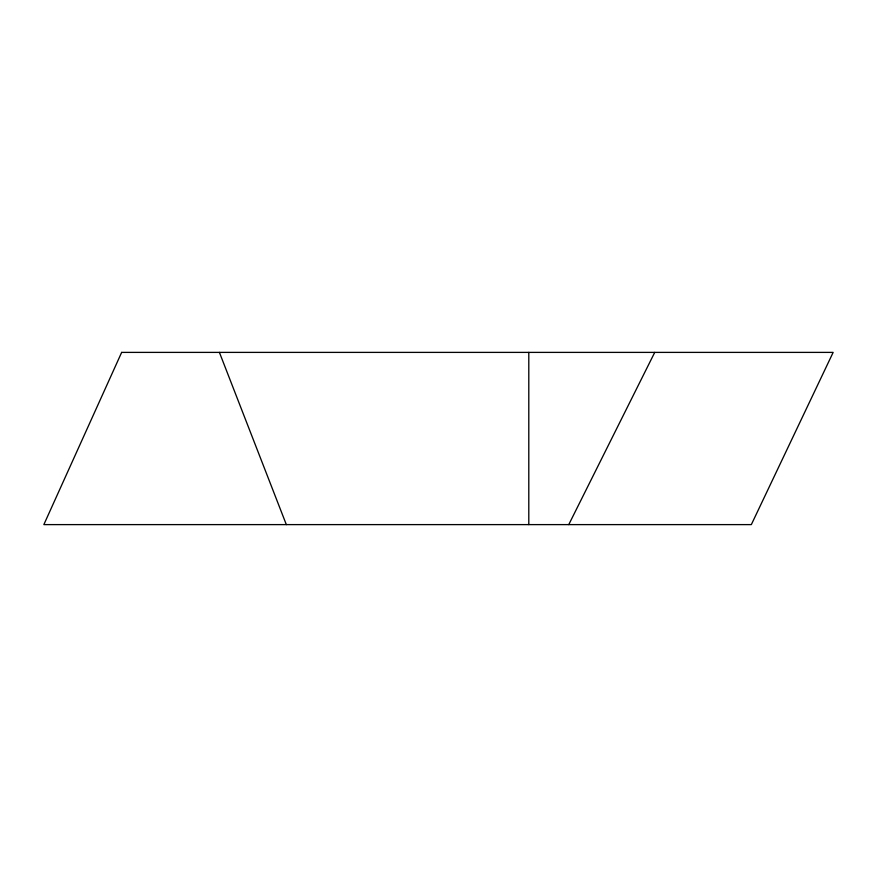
<?xml version="1.0" encoding="UTF-8"?>
<svg xmlns="http://www.w3.org/2000/svg" width="877" height="877" viewBox="0 0 877 877"><rect width="100%" height="100%" fill="white"/><g stroke="black" fill="none" stroke-linecap="round" stroke-linejoin="round"><path stroke-width="1.32" d="M568.767 524.61L654.735 352.39M219.414 352.39L286.33 524.61M528.798 352.39L528.798 524.61M121.651 352.39L43.85 524.61L751.337 524.61L833.15 352.39L121.651 352.39"/></g></svg>
